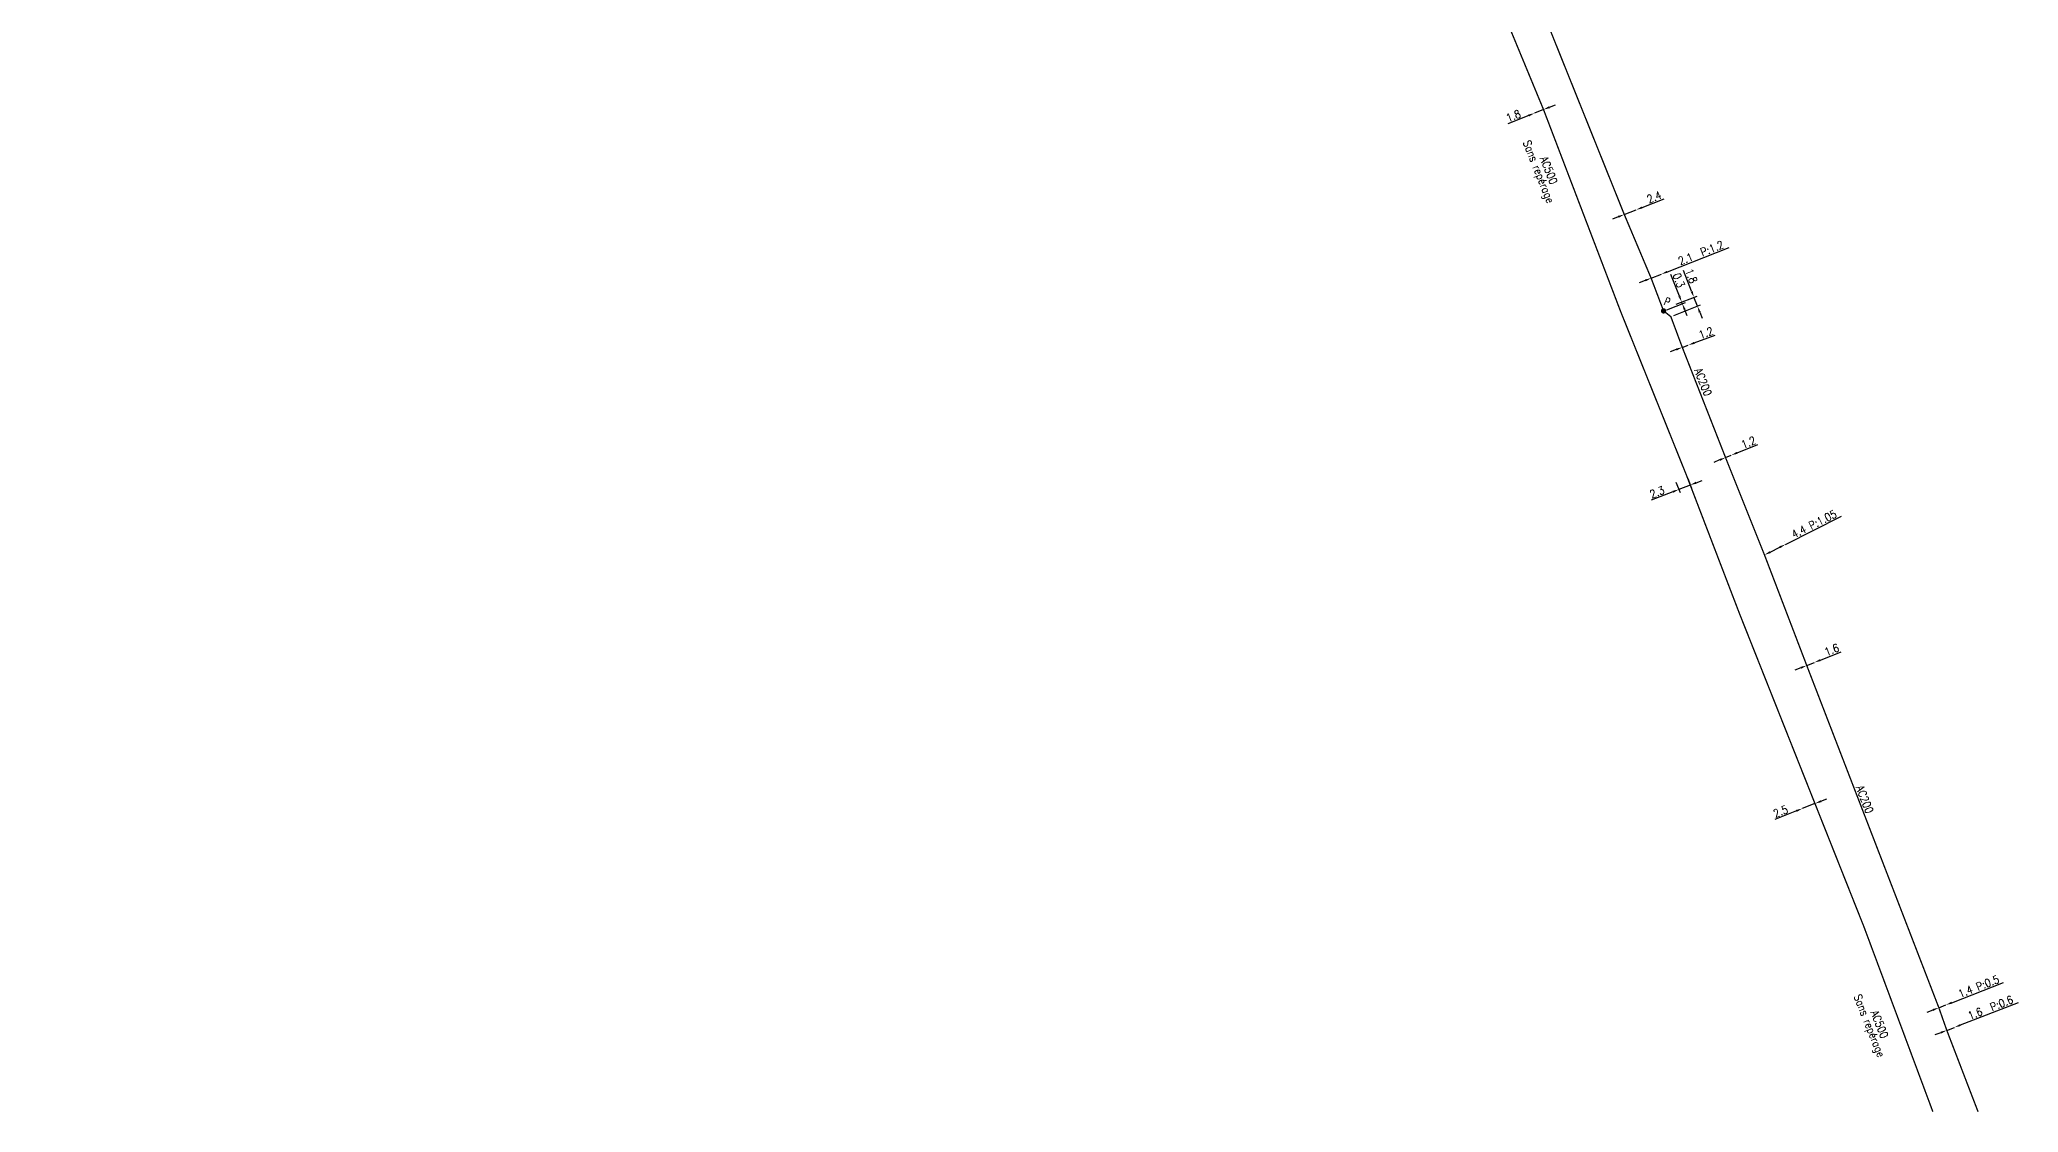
# Model space of a CAD drawing. Header units: millimetres. Extents: x 134000 to 135000, y 130000 to 130989.
# Drawn here: x 133999.9 to 134370.8, y 129999.9 to 130200.9 of the extents above; entities that cross this region are included whole.
import ezdxf
from ezdxf.enums import TextEntityAlignment as Align

# ---------------------------------------------------------------- set-up
doc = ezdxf.new("R2010")
doc.units = ezdxf.units.MM
doc.header["$PDMODE"] = 34
doc.layers.get('0').update_dxf_attribs({"linetype": 'CONTINUOUS'})
doc.layers.get('Defpoints').update_dxf_attribs({"linetype": 'CONTINUOUS'})
doc.layers.add('G_120', color=4, linetype='CONTINUOUS')
doc.layers.add('G_300', color=7, linetype='CONTINUOUS')
doc.styles.add('G_ROMANS', font='ROMANS.SHX', dxfattribs={"width": 0.75})
doc.styles.get("Standard").update_dxf_attribs({"font": 'romans.shx', "width": 0.85})
doc.linetypes.add('G_typB_AP', pattern='A,5,-0.3,["o",Standard,S=1.5,R=0,X=0,Y=-0.5],-1.65', length=6.95)
doc.dimstyles.get("Standard").update_dxf_attribs({"dimtxt": 1.5, "dimasz": 1.2, "dimexe": 0.625, "dimexo": 0.625, "dimgap": 0.25, "dimtad": 1, "dimdec": 1, "dimzin": 0, "dimdsep": 46, "dimtxsty": 'Standard', "dimcen": -0.5, "dimadec": 0, "dimazin": 0, "dimtfac": 1, "dimtdec": 1, "dimtmove": 0, "dimatfit": 3, "dimfxl": 0, "dimtolj": 1, "dimtzin": 0, "dimarcsym": 0})

# ---------------------------------------------------------------- blocks, each defined once
blk = doc.blocks.new('*D109')
at = {"layer": 'Defpoints', "color": 0, "linetype": 'Continuous', "transparency": 16777216}
for p in [(134296.91, 130168.09), (134299.14, 130168.97), (134299.14, 130168.97)]:
    blk.add_point(p, dxfattribs=at)
at = {"layer": 'G_120', "color": 0, "linetype": 'Continuous', "lineweight": -2, "transparency": 16777216}
for p, q in [((134295.79, 130167.65), (134294.67, 130167.21)), ((134296.91, 130168.09), (134299.14, 130168.97)), ((134300.26, 130169.41), (134304.39, 130171.03))]:
    blk.add_line(p, q, dxfattribs=at)
at = {"layer": 'G_120', "color": 0, "linetype": 'Continuous', "transparency": 16777216}
for points in [[(134295.72, 130167.84), (134295.87, 130167.47), (134296.91, 130168.09)], [(134300.19, 130169.59), (134300.33, 130169.22), (134299.14, 130168.97)]]:
    blk.add_solid(points, dxfattribs=at)
at = {"layer": 'G_120', "color": 0, "linetype": 'Continuous', "transparency": 16777216, "insert": (134302.52, 130171.37), "char_height": 1.5, "attachment_point": 5, "rotation": 21.4336}
blk.add_mtext('\\A1;2.4', dxfattribs=at)
blk = doc.blocks.new('*D110')
at = {"layer": 'Defpoints', "color": 0, "linetype": 'Continuous', "transparency": 16777216}
for p in [(134303.86, 130156.92), (134303.86, 130156.92), (134301.96, 130156.17)]:
    blk.add_point(p, dxfattribs=at)
at = {"layer": 'G_120', "color": 0, "linetype": 'Continuous', "lineweight": -2, "transparency": 16777216}
for p, q in [((134304.98, 130157.36), (134316.58, 130161.93)), ((134301.96, 130156.17), (134303.86, 130156.92)), ((134300.84, 130155.73), (134299.72, 130155.29))]:
    blk.add_line(p, q, dxfattribs=at)
at = {"layer": 'G_120', "color": 0, "linetype": 'Continuous', "transparency": 16777216}
for points in [[(134304.91, 130157.55), (134305.05, 130157.18), (134303.86, 130156.92)], [(134300.77, 130155.92), (134300.91, 130155.55), (134301.96, 130156.17)]]:
    blk.add_solid(points, dxfattribs=at)
at = {"layer": 'G_120', "color": 0, "linetype": 'Continuous', "transparency": 16777216, "insert": (134311.27, 130160.91), "char_height": 1.5, "attachment_point": 5, "rotation": 21.4923}
blk.add_mtext('\\A1;2.1  P:1.2', dxfattribs=at)
blk = doc.blocks.new('*D111')
at = {"layer": 'Defpoints', "color": 0, "linetype": 'Continuous', "transparency": 16777216}
for p in [(134304.27, 130150.03), (134306.07, 130151.06), (134307.67, 130151.69)]:
    blk.add_point(p, dxfattribs=at)
at = {"layer": 'G_300', "color": 0, "linetype": 'Continuous', "lineweight": -2, "transparency": 16777216}
for p, q in [((134307.23, 130152.8), (134305.63, 130156.87)), ((134304.86, 130150.26), (134308.36, 130151.63)), ((134306.65, 130151.29), (134308.25, 130151.91)), ((134307.78, 130151.41), (134307.67, 130151.69)), ((134308.22, 130150.29), (134308.66, 130149.17))]:
    blk.add_line(p, q, dxfattribs=at)
at = {"layer": 'G_300', "color": 0, "linetype": 'Continuous', "transparency": 16777216}
for points in [[(134307.42, 130152.88), (134307.05, 130152.73), (134307.67, 130151.69)], [(134308.4, 130150.36), (134308.03, 130150.22), (134307.78, 130151.41)]]:
    blk.add_solid(points, dxfattribs=at)
at = {"layer": 'G_300', "color": 0, "linetype": 'Continuous', "transparency": 16777216, "insert": (134307.14, 130155.76), "char_height": 1.5, "attachment_point": 5, "rotation": 291.4336}
blk.add_mtext('\\A1;0.3', dxfattribs=at)
blk = doc.blocks.new('*D112')
at = {"layer": 'Defpoints', "color": 0, "linetype": 'Continuous', "transparency": 16777216}
for p in [(134306.07, 130151.06), (134309.96, 130152.58), (134305.64, 130148.95)]:
    blk.add_point(p, dxfattribs=at)
at = {"layer": 'G_120', "color": 0, "linetype": 'Continuous', "lineweight": -2, "transparency": 16777216}
for p, q in [((134309.52, 130153.7), (134307.99, 130157.6)), ((134306.65, 130151.29), (134310.54, 130152.81)), ((134306.22, 130149.18), (134311.2, 130151.14)), ((134310.62, 130150.91), (134309.96, 130152.58)), ((134311.05, 130149.79), (134311.49, 130148.67))]:
    blk.add_line(p, q, dxfattribs=at)
at = {"layer": 'G_120', "color": 0, "linetype": 'Continuous', "transparency": 16777216}
for points in [[(134309.71, 130153.77), (134309.33, 130153.63), (134309.96, 130152.58)], [(134311.24, 130149.86), (134310.87, 130149.72), (134310.62, 130150.91)]]:
    blk.add_solid(points, dxfattribs=at)
at = {"layer": 'G_120', "color": 0, "linetype": 'Continuous', "transparency": 16777216, "insert": (134309.47, 130156.57), "char_height": 1.5, "attachment_point": 5, "rotation": 291.4336}
blk.add_mtext('\\A1;1.8', dxfattribs=at)
blk = doc.blocks.new('*D113')
at = {"layer": 'Defpoints', "color": 0, "linetype": 'Continuous', "transparency": 16777216}
for p in [(134307.78, 130143.2), (134308.9, 130143.62), (134308.9, 130143.62)]:
    blk.add_point(p, dxfattribs=at)
at = {"layer": 'G_120', "color": 0, "linetype": 'Continuous', "lineweight": -2, "transparency": 16777216}
for p, q in [((134310.03, 130144.03), (134313.96, 130145.48)), ((134306.65, 130142.79), (134305.52, 130142.37)), ((134307.78, 130143.2), (134308.9, 130143.62))]:
    blk.add_line(p, q, dxfattribs=at)
at = {"layer": 'G_120', "color": 0, "linetype": 'Continuous', "transparency": 16777216}
for points in [[(134306.58, 130142.97), (134306.72, 130142.6), (134307.78, 130143.2)], [(134309.96, 130144.22), (134310.1, 130143.85), (134308.9, 130143.62)]]:
    blk.add_solid(points, dxfattribs=at)
at = {"layer": 'G_120', "color": 0, "linetype": 'Continuous', "transparency": 16777216, "insert": (134312.21, 130145.9), "char_height": 1.5, "attachment_point": 5, "rotation": 20.2614}
blk.add_mtext('\\A1;1.2', dxfattribs=at)
blk = doc.blocks.new('*D114')
at = {"layer": 'Defpoints', "color": 0, "linetype": 'Continuous', "transparency": 16777216}
for p in [(134315.89, 130122.55), (134316.96, 130122.99), (134316.96, 130122.99)]:
    blk.add_point(p, dxfattribs=at)
at = {"layer": 'G_120', "color": 0, "linetype": 'Continuous', "lineweight": -2, "transparency": 16777216}
for p, q in [((134318.07, 130123.44), (134321.95, 130125.03)), ((134314.78, 130122.1), (134313.67, 130121.65)), ((134315.89, 130122.55), (134316.96, 130122.99))]:
    blk.add_line(p, q, dxfattribs=at)
at = {"layer": 'G_120', "color": 0, "linetype": 'Continuous', "transparency": 16777216}
for points in [[(134317.99, 130123.63), (134318.14, 130123.26), (134316.96, 130122.99)], [(134314.71, 130122.29), (134314.86, 130121.92), (134315.89, 130122.55)]]:
    blk.add_solid(points, dxfattribs=at)
at = {"layer": 'G_120', "color": 0, "linetype": 'Continuous', "transparency": 16777216, "insert": (134320.18, 130125.39), "char_height": 1.5, "attachment_point": 5, "rotation": 22.233}
blk.add_mtext('\\A1;1.2', dxfattribs=at)
blk = doc.blocks.new('*D115')
at = {"layer": 'Defpoints', "color": 0, "linetype": 'Continuous', "transparency": 16777216}
for p in [(134327.13, 130106.29), (134327.13, 130106.29), (134323.19, 130104.31)]:
    blk.add_point(p, dxfattribs=at)
at = {"layer": 'G_120', "color": 0, "linetype": 'Continuous', "lineweight": -2, "transparency": 16777216}
for p, q in [((134327.13, 130106.29), (134337.65, 130111.57)), ((134322.91, 130104.87), (134322.91, 130104.87)), ((134324.27, 130104.85), (134326.05, 130105.75)), ((134326.85, 130106.85), (134326.85, 130106.85))]:
    blk.add_line(p, q, dxfattribs=at)
at = {"layer": 'G_120', "color": 0, "linetype": 'Continuous', "transparency": 16777216}
for points in [[(134324.18, 130105.03), (134324.36, 130104.67), (134323.19, 130104.31)], [(134325.96, 130105.93), (134326.14, 130105.57), (134327.13, 130106.29)]]:
    blk.add_solid(points, dxfattribs=at)
at = {"layer": 'G_120', "color": 0, "linetype": 'Continuous', "transparency": 16777216, "insert": (134332.48, 130110.09), "char_height": 1.5, "attachment_point": 5, "rotation": 26.6609}
blk.add_mtext('\\A1;4.4 P:1.05', dxfattribs=at)
blk = doc.blocks.new('G_300_12')
at = {"color": 0, "linetype": 'Continuous', "const_width": 0.497, "flags": 128}
blk.add_lwpolyline([(-0.25, 0, 1), (0.25, 0, 1)], format="xyb", close=True, dxfattribs=at)
at = {"color": 0, "linetype": 'Continuous', "style": 'G_ROMANS', "width": 0.75}
blk.add_text('P', height=1.5, dxfattribs=at).set_placement((0, 1.85), align=Align.MIDDLE)
at = {"color": 0, "linetype": 'Continuous', "width": 0.75, "flags": 3}
for tag, p in [('DEF_COUP', (0, -7.5)), ('DEF_LEG', (0, -5)), ('DEF_TYPE', (0, -10))]:
    blk.add_attdef(tag, text='', height=1.2, dxfattribs=at).set_placement(p, align=Align.MIDDLE)
blk = doc.blocks.new('*D124')
at = {"layer": 'Defpoints', "color": 0, "linetype": 'Continuous', "transparency": 16777216}
for p in [(134358.81, 130015.81), (134358.81, 130015.81), (134357.36, 130015.25)]:
    blk.add_point(p, dxfattribs=at)
at = {"layer": 'G_120', "color": 0, "linetype": 'Continuous', "lineweight": -2, "transparency": 16777216}
for p, q in [((134359.92, 130016.25), (134370.79, 130020.48)), ((134357.36, 130015.25), (134358.81, 130015.81)), ((134356.24, 130014.81), (134355.12, 130014.38))]:
    blk.add_line(p, q, dxfattribs=at)
at = {"layer": 'G_120', "color": 0, "linetype": 'Continuous', "transparency": 16777216}
for points in [[(134359.85, 130016.43), (134360, 130016.06), (134358.81, 130015.81)], [(134356.17, 130015), (134356.32, 130014.63), (134357.36, 130015.25)]]:
    blk.add_solid(points, dxfattribs=at)
at = {"layer": 'G_120', "color": 0, "linetype": 'Continuous', "transparency": 16777216, "insert": (134365.55, 130019.51), "char_height": 1.5, "attachment_point": 5, "rotation": 21.2799}
blk.add_mtext('\\A1;1.6  P:0.6', dxfattribs=at)
blk = doc.blocks.new('*D125')
at = {"layer": 'Defpoints', "color": 0, "linetype": 'Continuous', "transparency": 16777216}
for p in [(134355.87, 130019.49), (134357.18, 130020), (134357.18, 130020)]:
    blk.add_point(p, dxfattribs=at)
at = {"layer": 'G_120', "color": 0, "linetype": 'Continuous', "lineweight": -2, "transparency": 16777216}
for p, q in [((134358.29, 130020.43), (134367.97, 130024.2)), ((134355.87, 130019.49), (134357.18, 130020)), ((134354.75, 130019.05), (134353.63, 130018.62))]:
    blk.add_line(p, q, dxfattribs=at)
at = {"layer": 'G_120', "color": 0, "linetype": 'Continuous', "transparency": 16777216}
for points in [[(134354.68, 130019.24), (134354.83, 130018.87), (134355.87, 130019.49)], [(134358.22, 130020.62), (134358.37, 130020.25), (134357.18, 130020)]]:
    blk.add_solid(points, dxfattribs=at)
at = {"layer": 'G_120', "color": 0, "linetype": 'Continuous', "transparency": 16777216, "insert": (134363.33, 130023.47), "char_height": 1.5, "attachment_point": 5, "rotation": 21.2799}
blk.add_mtext('\\A1;1.4 P:0.5', dxfattribs=at)
blk = doc.blocks.new('*D126')
at = {"layer": 'Defpoints', "color": 0, "linetype": 'Continuous', "transparency": 16777216}
for p in [(134331.11, 130083.6), (134332.55, 130084.17), (134332.55, 130084.17)]:
    blk.add_point(p, dxfattribs=at)
at = {"layer": 'G_120', "color": 0, "linetype": 'Continuous', "lineweight": -2, "transparency": 16777216}
for p, q in [((134333.66, 130084.62), (134337.55, 130086.17)), ((134329.99, 130083.15), (134328.88, 130082.71)), ((134331.11, 130083.6), (134332.55, 130084.17))]:
    blk.add_line(p, q, dxfattribs=at)
at = {"layer": 'G_120', "color": 0, "linetype": 'Continuous', "transparency": 16777216}
for points in [[(134329.92, 130083.34), (134330.07, 130082.97), (134331.11, 130083.6)], [(134333.59, 130084.8), (134333.73, 130084.43), (134332.55, 130084.17)]]:
    blk.add_solid(points, dxfattribs=at)
at = {"layer": 'G_120', "color": 0, "linetype": 'Continuous', "transparency": 16777216, "insert": (134335.79, 130086.54), "char_height": 1.5, "attachment_point": 5, "rotation": 21.7526}
blk.add_mtext('\\A1;1.6', dxfattribs=at)
blk = doc.blocks.new('*D146')
at = {"layer": 'Defpoints', "color": 0, "linetype": 'Continuous', "transparency": 16777216}
for p in [(134280.1, 130187.08), (134281.77, 130187.75), (134281.77, 130187.75)]:
    blk.add_point(p, dxfattribs=at)
at = {"layer": 'G_120', "color": 0, "linetype": 'Continuous', "lineweight": -2, "transparency": 16777216}
for p, q in [((134278.99, 130186.64), (134275.09, 130185.09)), ((134281.77, 130187.75), (134280.1, 130187.08)), ((134282.88, 130188.19), (134284, 130188.64))]:
    blk.add_line(p, q, dxfattribs=at)
at = {"layer": 'G_120', "color": 0, "linetype": 'Continuous', "transparency": 16777216}
for points in [[(134278.91, 130186.82), (134279.06, 130186.45), (134280.1, 130187.08)], [(134282.81, 130188.38), (134282.96, 130188.01), (134281.77, 130187.75)]]:
    blk.add_solid(points, dxfattribs=at)
at = {"layer": 'G_120', "color": 0, "linetype": 'Continuous', "transparency": 16777216, "insert": (134276.11, 130186.57), "char_height": 1.5, "attachment_point": 5, "rotation": 21.7132}
blk.add_mtext('\\A1;1.8', dxfattribs=at)
blk = doc.blocks.new('*D147')
at = {"layer": 'Defpoints', "color": 0, "linetype": 'Continuous', "transparency": 16777216}
for p in [(134306.37, 130118.55), (134308.57, 130119.23), (134309.28, 130117.41)]:
    blk.add_point(p, dxfattribs=at)
at = {"layer": 'G_120', "color": 0, "linetype": 'Continuous', "lineweight": -2, "transparency": 16777216}
for p, q in [((134306.02, 130116.14), (134301.95, 130114.56)), ((134306.6, 130117.97), (134307.37, 130116)), ((134309.28, 130117.41), (134307.14, 130116.58)), ((134308.8, 130118.65), (134309.5, 130116.83)), ((134310.4, 130117.85), (134311.51, 130118.28))]:
    blk.add_line(p, q, dxfattribs=at)
at = {"layer": 'G_120', "color": 0, "linetype": 'Continuous', "transparency": 16777216}
for points in [[(134305.95, 130116.33), (134306.09, 130115.96), (134307.14, 130116.58)], [(134310.32, 130118.03), (134310.47, 130117.66), (134309.28, 130117.41)]]:
    blk.add_solid(points, dxfattribs=at)
at = {"layer": 'G_120', "color": 0, "linetype": 'Continuous', "transparency": 16777216, "insert": (134303.06, 130116.07), "char_height": 1.5, "attachment_point": 5, "rotation": 21.2825}
blk.add_mtext('\\A1;2.3', dxfattribs=at)
blk = doc.blocks.new('*D148')
at = {"layer": 'Defpoints', "color": 0, "linetype": 'Continuous', "transparency": 16777216}
for p in [(134330.28, 130056.8), (134332.65, 130057.73), (134332.65, 130057.73)]:
    blk.add_point(p, dxfattribs=at)
at = {"layer": 'G_120', "color": 0, "linetype": 'Continuous', "lineweight": -2, "transparency": 16777216}
for p, q in [((134329.17, 130056.36), (134325.1, 130054.75)), ((134332.65, 130057.73), (134330.28, 130056.8)), ((134333.77, 130058.18), (134334.89, 130058.62))]:
    blk.add_line(p, q, dxfattribs=at)
at = {"layer": 'G_120', "color": 0, "linetype": 'Continuous', "transparency": 16777216}
for points in [[(134329.09, 130056.54), (134329.24, 130056.17), (134330.28, 130056.8)], [(134333.7, 130058.36), (134333.84, 130057.99), (134332.65, 130057.73)]]:
    blk.add_solid(points, dxfattribs=at)
at = {"layer": 'G_120', "color": 0, "linetype": 'Continuous', "transparency": 16777216, "insert": (134326.21, 130056.26), "char_height": 1.5, "attachment_point": 5, "rotation": 21.5589}
blk.add_mtext('\\A1;2.5', dxfattribs=at)

msp = doc.modelspace()

# ---------------------------------------------------------------- linework, layer by layer
at = {"layer": 'G_120', "linetype": 'G_typB_AP', "ltscale": 0.5, "const_width": 0.25, "flags": 128}
for points in [[(134354.75, 130000), (134341.86, 130034.57), (134332.65, 130057.73), (134318.51, 130093.3), (134308.57, 130119.23), (134296.22, 130149.93), (134281.77, 130187.75), (134270.57, 130214.79), (134252.07, 130245.18), (134229.81, 130281.81), (134216.86, 130297.4), (134209.66, 130309.48), (134201.86, 130305.09), (134176.22, 130346.88), (134185.98, 130352.86), (134177.39, 130366.92), (134156.9, 130399.44), (134124.17, 130453.57), (134120.63, 130468.09), (134108.85, 130513.31), (134108.85, 130513.31), (134104.63, 130530.68), (134094.21, 130569.2), (134090.11, 130583.1), (134074.5, 130640.95), (134065.98, 130671.33), (134061.87, 130684.73), (134057.17, 130702.45), (134056.21, 130710.45), (134050.81, 130733.02), (134043.08, 130760.2), (134018.18, 130819.95), (134014.92, 130827.62), (134005.81, 130842.35), (134000, 130854.02)], [(134222.26, 130317.5), (134222.37, 130317.34), (134220.31, 130312.21), (134222.07, 130309.23), (134231.82, 130293), (134233.95, 130292.52), (134234.61, 130291.4), (134234.03, 130289.31), (134239.55, 130280.12), (134252.21, 130258.34), (134273.21, 130223.72), (134281.32, 130206.87), (134296.91, 130168.09), (134301.94, 130156.17), (134304.27, 130150.03), (134305.64, 130148.95), (134307.78, 130143.2), (134315.89, 130122.55), (134323.19, 130104.31), (134331.11, 130083.6), (134355.87, 130019.49), (134357.36, 130015.25), (134363.22, 130000)]]:
    msp.add_lwpolyline(points, dxfattribs=at)

# ---------------------------------------------------------------- block references
at = {"layer": 'G_300', "rotation": 338.4034366048521}
msp.add_blockref('G_300_12', (134304.27, 130150.03), dxfattribs=at)

# ---------------------------------------------------------------- texts
at = {"layer": 'G_120', "linetype": 'Continuous', "width": 0.85}
for s, p in [('Sans repérage ', (134277.88, 130181.62)), ('AC500', (134281.07, 130178.62)), ('Sans repérage ', (134339.88, 130021.63)), ('AC500', (134343.07, 130018.63))]:
    msp.add_text(s, height=1.5, rotation=291.6029, dxfattribs=at).set_placement(p)
for rotation, p in [(291.4601, (134311.68, 130136.7)), (291.1476, (134341.98, 130058.52))]:
    msp.add_text('AC200', height=1.5, rotation=rotation, dxfattribs=at).set_placement(p, align=Align.MIDDLE)

# ---------------------------------------------------------------- dimensions: what is measured, and where the dimension line sits
at = {"layer": 'G_120', "linetype": 'Continuous'}
for base, p1, p2, angle, picture, middle in [((134281.77, 130187.75), (134280.1, 130187.08), (134281.77, 130187.75), 21.7132, '*D146', (134276.48, 130185.64)), ((134299.14, 130168.97), (134296.91, 130168.09), (134299.14, 130168.97), 201.4336, '*D109', (134302.88, 130170.44)), ((134309.96, 130152.58), (134305.64, 130148.95), (134306.07, 130151.06), 291.4336, '*D112', (134308.54, 130156.21)), ((134308.9, 130143.62), (134307.78, 130143.2), (134308.9, 130143.62), 200.2614, '*D113', (134312.56, 130144.97)), ((134316.96, 130122.99), (134315.89, 130122.55), (134316.96, 130122.99), 202.233, '*D114', (134320.56, 130124.46)), ((134309.28, 130117.41), (134306.37, 130118.55), (134308.57, 130119.23), 201.2825, '*D147', (134303.43, 130115.13)), ((134332.54622, 130084.17171), (134331.10659, 130083.59728), (134332.54622, 130084.17171), 201.75256, '*D126', (134336.16354, 130085.61506)), ((134332.65, 130057.73), (134330.28, 130056.8), (134332.65, 130057.73), 201.5589, '*D148', (134326.58, 130055.33))]:
    dim = msp.add_linear_dim(base=base, p1=p1, p2=p2, angle=angle, dimstyle='Standard', dxfattribs=at)
    dim.commit()
    dim.dimension.update_dxf_attribs({"geometry": picture, "text_midpoint": middle, "dimtype": 160})
for base, p1, p2, angle, text, picture, middle in [((134303.8628, 130156.9227), (134301.9553, 130156.1716), (134303.8628, 130156.9227), 201.4923, '<>  P:1.2', '*D110', (134311.6336, 130159.9825)), ((134327.13, 130106.29), (134323.19, 130104.31), (134327.13, 130106.29), 206.6609, '<> P:1.05', '*D115', (134332.92, 130109.2)), ((134357.18, 130020), (134355.87, 130019.49), (134357.18, 130020), 201.2799, '<> P:0.5', '*D125', (134363.69, 130022.54)), ((134358.81, 130015.81), (134357.36, 130015.25), (134358.81, 130015.81), 201.2799, '<>  P:0.6', '*D124', (134365.91, 130018.58))]:
    dim = msp.add_linear_dim(base=base, p1=p1, p2=p2, angle=angle, text=text, dimstyle='Standard', dxfattribs=at)
    dim.commit()
    dim.dimension.update_dxf_attribs({"geometry": picture, "text_midpoint": middle, "dimtype": 160})
at = {"layer": 'G_300', "linetype": 'Continuous'}
dim = msp.add_linear_dim(base=(134307.67, 130151.69), p1=(134304.27, 130150.03), p2=(134306.07, 130151.06), angle=291.4336, dimstyle='Standard', dxfattribs=at)
dim.commit()
dim.dimension.update_dxf_attribs({"geometry": '*D111', "text_midpoint": (134306.21, 130155.4), "dimtype": 160})

doc.saveas('drawing.dxf')
